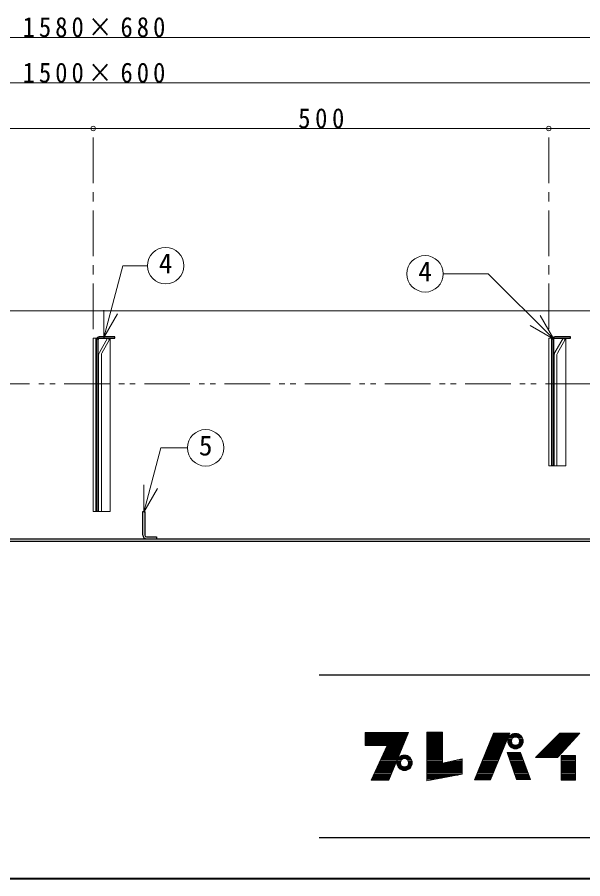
# Model space of a CAD drawing. Units: millimetres at full size, sheet at 1:10; details may follow other scales. Extents: x -2125 to 1925, y -1405 to 1405.
# Drawn here: x -431 to 190, y -1405 to -460 of the extents above; entities that cross this region are included whole.
import ezdxf
from ezdxf.enums import TextEntityAlignment as Align

# ---------------------------------------------------------------- set-up
doc = ezdxf.new("R2010")
doc.units = ezdxf.units.MM
doc.header["$LTSCALE"] = 10
doc.header["$PDMODE"] = 32
doc.header["$PDSIZE"] = 5
doc.linetypes.add('CHAIN1', pattern=[8, 5, -1, 1, -1])
doc.linetypes.add('DOUBLE_CHAIN1', pattern=[8.8, 5, -1, 0.6, -0.6, 0.6, -1])
doc.layers.add('0-A', color=4, linetype='Continuous', lineweight=9)
doc.styles.add('ＭＳ ゴシック', font='')
doc.styles.get('ＭＳ ゴシック').set_extended_font_data('MS Gothic')

msp = doc.modelspace()

# ---------------------------------------------------------------- linework, layer by layer
at = {"layer": '0-A'}
for p, q in [((-1137.8, -481.98), (442.2, -481.98)), ((402.2, -531.98), (-1097.8, -531.98)), ((-847.8, -581.98), (-347.8, -581.98)), ((-347.8, -581.98), (152.2, -581.98)), ((152.2, -581.98), (402.2, -581.98)), ((408.2, -781.98), (-1094.8, -781.98)), ((-344.8, -811.98), (-343.64, -811.98)), ((-329.05, -811.98), (-329.05, -1001.98)), ((155.2, -811.98), (156.36, -811.98)), ((170.95, -811.98), (170.95, -951.98)), ((155.2, -951.98), (155.95, -951.98)), ((158.2, -951.98), (157.45, -951.98)), ((161.2, -951.98), (170.95, -951.98)), ((-344.8, -1001.98), (-344.05, -1001.98)), ((-341.8, -1001.98), (-342.55, -1001.98)), ((-338.8, -1001.98), (-329.05, -1001.98))]:
    msp.add_line(p, q, dxfattribs=at)
at = {"layer": '0-A', "linetype": 'CHAIN1'}
for p, q in [((-347.8, -801.98), (-347.8, -581.98)), ((152.2, -801.98), (152.2, -581.98))]:
    msp.add_line(p, q, dxfattribs=at)
at = {"layer": '0-A', "color": 7, "lineweight": 18}
for p, q in [((-336.27, -811.07), (-315.21, -732.46)), ((-315.21, -732.46), (-288.31, -732.46)), ((36.48, -741.39), (85.78, -741.39)), ((157.62, -813.23), (85.78, -741.39)), ((-336.27, -811.07), (-336.27, -781.07)), ((-336.27, -811.07), (-321.27, -785.09)), ((157.62, -813.23), (142.62, -787.25)), ((157.62, -813.23), (131.64, -798.23)), ((-347.8, -811.98), (-344.8, -811.98)), ((-347.8, -1001.98), (-347.8, -811.98)), ((-344.8, -811.98), (-344.8, -1001.98)), ((-340.99, -827.59), (-331.98, -811.98)), ((152.2, -811.98), (155.2, -811.98)), ((152.2, -951.98), (152.2, -811.98)), ((155.2, -811.98), (155.2, -951.98)), ((159.01, -827.59), (168.02, -811.98)), ((-341.8, -1001.98), (-341.8, -830.59)), ((-338.8, -829.79), (-338.8, -1001.98)), ((158.2, -951.98), (158.2, -830.59)), ((161.2, -829.79), (161.2, -951.98)), ((-292.33, -1002.77), (-273.44, -932.25)), ((-273.44, -932.25), (-244.36, -932.25)), ((155.2, -951.98), (152.2, -951.98)), ((158.2, -951.98), (161.2, -951.98)), ((-292.33, -1002.77), (-292.33, -972.77)), ((-292.33, -1002.77), (-277.33, -976.79)), ((-344.8, -1001.98), (-347.8, -1001.98)), ((-341.8, -1001.98), (-338.8, -1001.98)), ((-49.37, -1245.18), (-1.96, -1245.18)), ((-49.37, -1245.6), (-2.13, -1245.6)), ((-49.37, -1246.23), (-2.39, -1246.23)), ((-49.37, -1246.86), (-2.65, -1246.86)), ((-49.37, -1247.49), (-2.91, -1247.49)), ((-23.33, -1296.84), (-1.7, -1244.55)), ((18.25, -1244.34), (18.25, -1297.47)), ((35.68, -1244.34), (18.25, -1244.34)), ((18.25, -1245.18), (35.68, -1245.18)), ((18.25, -1245.6), (35.68, -1245.6)), ((18.25, -1246.23), (35.68, -1246.23)), ((18.25, -1246.86), (35.68, -1246.86)), ((18.25, -1247.49), (35.68, -1247.49)), ((91.54, -1245.39), (70.54, -1296.42)), ((88.39, -1296.42), (109.6, -1245.39)), ((90.68, -1247.49), (108.73, -1247.49)), ((90.94, -1246.86), (108.97, -1246.86)), ((91.2, -1246.23), (109.25, -1246.23)), ((91.54, -1245.39), (109.6, -1245.39)), ((110.77, -1247.07), (120.61, -1247.07)), ((112.25, -1246.23), (119.14, -1246.23)), ((161.89, -1271.85), (186.46, -1245.39)), ((162.1, -1247.49), (184.51, -1247.49)), ((162.73, -1246.86), (185.1, -1246.86)), ((163.36, -1246.23), (185.68, -1246.23)), ((-49.37, -1248.33), (-3.26, -1248.33)), ((-3.52, -1248.96), (-49.37, -1248.96)), ((-49.37, -1249.59), (-3.78, -1249.59)), ((-49.37, -1250.22), (-4.04, -1250.22)), ((-49.37, -1250.85), (-4.3, -1250.85)), ((-49.37, -1251.48), (-4.56, -1251.48)), ((-49.37, -1251.9), (-4.74, -1251.9)), ((-49.37, -1252.74), (-5.09, -1252.74)), ((-49.37, -1253.37), (-5.35, -1253.37)), ((-49.37, -1254), (-5.61, -1254)), ((-49.37, -1254.63), (-5.87, -1254.63)), ((-49.37, -1255.26), (-6.13, -1255.26)), ((-49.37, -1255.89), (-6.39, -1255.89)), ((-49.37, -1256.52), (-6.65, -1256.52)), ((18.25, -1248.33), (35.68, -1248.33)), ((18.25, -1248.96), (35.68, -1248.96)), ((18.25, -1249.59), (35.68, -1249.59)), ((18.25, -1250.22), (35.68, -1250.22)), ((18.25, -1250.85), (35.68, -1250.85)), ((18.25, -1251.48), (35.68, -1251.48)), ((18.25, -1251.9), (35.68, -1251.9)), ((18.25, -1252.74), (35.68, -1252.74)), ((18.25, -1253.37), (35.68, -1253.37)), ((18.25, -1254), (35.68, -1254)), ((18.25, -1254.63), (35.68, -1254.63)), ((18.25, -1255.26), (35.68, -1255.26)), ((18.25, -1255.89), (35.68, -1255.89)), ((18.25, -1256.52), (35.68, -1256.52)), ((86.96, -1256.52), (104.98, -1256.52)), ((87.22, -1255.89), (105.24, -1255.89)), ((87.48, -1255.26), (105.5, -1255.26)), ((87.76, -1254.63), (105.76, -1254.63)), ((88, -1254), (106.02, -1254)), ((88.26, -1253.37), (106.29, -1253.37)), ((88.52, -1252.74), (106.55, -1252.74)), ((88.86, -1251.9), (106.9, -1251.9)), ((89.04, -1251.48), (107.07, -1251.48)), ((89.3, -1250.85), (107.33, -1250.85)), ((89.55, -1250.22), (107.59, -1250.22)), ((89.81, -1249.59), (107.86, -1249.59)), ((90.07, -1248.96), (108.12, -1248.96)), ((90.33, -1248.33), (108.38, -1248.33)), ((107.19, -1254), (111.19, -1254)), ((107.23, -1253.16), (111.27, -1253.16)), ((107.26, -1255.05), (111.32, -1255.05)), ((107.41, -1252.11), (111.61, -1252.11)), ((107.46, -1256.1), (111.71, -1256.1)), ((107.8, -1250.85), (112.48, -1250.85)), ((108.19, -1250.01), (113.61, -1250.01)), ((108.85, -1248.96), (122.54, -1248.96)), ((109.55, -1248.12), (121.83, -1248.12)), ((123.2, -1250.01), (117.77, -1250.01)), ((123.59, -1250.85), (118.91, -1250.85)), ((123.93, -1256.1), (119.67, -1256.1)), ((123.98, -1252.11), (119.78, -1252.11)), ((124.13, -1255.05), (120.07, -1255.05)), ((124.15, -1253.16), (120.11, -1253.16)), ((120.19, -1254), (124.19, -1254)), ((153.07, -1256.52), (176.13, -1256.52)), ((153.7, -1255.89), (176.71, -1255.89)), ((154.33, -1255.26), (177.3, -1255.26)), ((154.96, -1254.63), (177.88, -1254.63)), ((155.59, -1254), (178.47, -1254)), ((156.22, -1253.37), (179.11, -1253.37)), ((156.85, -1252.74), (179.64, -1252.74)), ((157.69, -1251.9), (180.42, -1251.9)), ((158.11, -1251.48), (180.81, -1251.48)), ((158.74, -1250.85), (181.39, -1250.85)), ((159.37, -1250.22), (181.98, -1250.22)), ((160, -1249.59), (182.56, -1249.59)), ((160.63, -1248.96), (183.15, -1248.96)), ((161.26, -1248.33), (183.73, -1248.33)), ((-49.37, -1257.15), (-6.91, -1257.15)), ((-49.37, -1257.78), (-7.17, -1257.78)), ((-25.01, -1258.62), (-49.37, -1258.62)), ((-42.65, -1296.84), (-25.01, -1258.62)), ((-10.56, -1265.97), (-28.4, -1265.97)), ((-10.21, -1265.13), (-27.95, -1265.13)), ((-27.53, -1264.08), (-9.78, -1264.08)), ((-9.43, -1263.24), (-27.14, -1263.24)), ((-8.99, -1262.19), (-26.66, -1262.19)), ((-8.73, -1261.56), (-26.36, -1261.56)), ((-8.39, -1260.72), (-25.98, -1260.72)), ((-8.13, -1260.09), (-25.69, -1260.09)), ((-7.78, -1259.25), (-25.3, -1259.25)), ((-7.52, -1258.62), (-25.01, -1258.62)), ((18.25, -1257.15), (35.68, -1257.15)), ((18.25, -1257.78), (35.68, -1257.78)), ((18.25, -1258.62), (35.68, -1258.62)), ((18.25, -1259.25), (35.68, -1259.25)), ((18.25, -1260.09), (35.68, -1260.09)), ((18.25, -1260.72), (35.68, -1260.72)), ((18.25, -1261.56), (35.68, -1261.56)), ((18.25, -1262.19), (35.68, -1262.19)), ((18.25, -1263.24), (35.68, -1263.24)), ((18.25, -1264.08), (35.68, -1264.08)), ((18.25, -1265.13), (35.68, -1265.13)), ((18.25, -1265.97), (35.68, -1265.97)), ((83.07, -1265.97), (101.05, -1265.97)), ((83.42, -1265.13), (101.4, -1265.13)), ((83.85, -1264.08), (101.83, -1264.08)), ((84.2, -1263.24), (102.18, -1263.24)), ((84.63, -1262.19), (102.62, -1262.19)), ((84.89, -1261.56), (102.88, -1261.56)), ((85.23, -1260.72), (103.23, -1260.72)), ((85.49, -1260.09), (103.49, -1260.09)), ((85.84, -1259.25), (103.84, -1259.25)), ((86.1, -1258.62), (104.1, -1258.62)), ((86.44, -1257.78), (104.45, -1257.78)), ((86.7, -1257.15), (104.71, -1257.15)), ((107.8, -1257.15), (112.48, -1257.15)), ((108.3, -1258.2), (114.08, -1258.2)), ((109.01, -1259.25), (122.38, -1259.25)), ((109.76, -1260.09), (121.62, -1260.09)), ((111.42, -1261.35), (119.96, -1261.35)), ((113.42, -1262.19), (117.97, -1262.19)), ((123.08, -1258.2), (117.31, -1258.2)), ((123.59, -1257.15), (118.91, -1257.15)), ((143.62, -1265.97), (167.35, -1265.97)), ((144.46, -1265.13), (168.13, -1265.13)), ((145.51, -1264.08), (169.11, -1264.08)), ((146.35, -1263.24), (169.89, -1263.24)), ((147.4, -1262.19), (170.86, -1262.19)), ((148.03, -1261.56), (171.45, -1261.56)), ((148.87, -1260.72), (172.23, -1260.72)), ((149.5, -1260.09), (172.81, -1260.09)), ((150.34, -1259.25), (173.59, -1259.25)), ((150.97, -1258.62), (174.18, -1258.62)), ((151.81, -1257.78), (174.96, -1257.78)), ((152.44, -1257.15), (175.54, -1257.15)), ((-14.64, -1275.84), (-32.96, -1275.84)), ((-14.12, -1274.58), (-32.37, -1274.58)), ((-13.69, -1273.53), (-31.89, -1273.53)), ((-13.34, -1272.69), (-31.5, -1272.69)), ((-12.9, -1271.64), (-31.02, -1271.64)), ((-30.63, -1270.8), (-12.56, -1270.8)), ((-12.12, -1269.75), (-30.14, -1269.75)), ((-11.69, -1268.7), (-29.66, -1268.7)), ((-11.34, -1267.86), (-29.27, -1267.86)), ((-28.79, -1266.81), (-10.91, -1266.81)), ((-14.39, -1275.84), (-10.19, -1275.84)), ((-14, -1274.58), (-9.32, -1274.58)), ((-13.5, -1273.53), (-7.72, -1273.53)), ((-12.95, -1272.69), (0.74, -1272.69)), ((-12.04, -1271.64), (-0.18, -1271.64)), ((-11.03, -1270.8), (-1.19, -1270.8)), ((-9.04, -1269.75), (-3.18, -1269.75)), ((1.28, -1273.53), (-4.49, -1273.53)), ((1.79, -1274.58), (-2.89, -1274.58)), ((2.18, -1275.84), (-2.02, -1275.84)), ((18.25, -1266.81), (35.68, -1266.81)), ((18.25, -1267.86), (35.68, -1267.86)), ((18.25, -1268.7), (35.68, -1268.7)), ((18.25, -1269.75), (35.68, -1269.75)), ((18.25, -1270.8), (35.68, -1270.8)), ((18.25, -1271.64), (35.68, -1271.64)), ((18.25, -1272.69), (35.68, -1272.69)), ((18.25, -1273.53), (35.68, -1273.53)), ((18.25, -1274.58), (35.68, -1274.58)), ((18.25, -1275.84), (35.68, -1275.84)), ((57.31, -1275.84), (46.03, -1275.84)), ((57.31, -1274.58), (51.67, -1274.58)), ((79.01, -1275.84), (96.95, -1275.84)), ((79.53, -1274.58), (97.47, -1274.58)), ((79.96, -1273.53), (97.91, -1273.53)), ((80.31, -1272.69), (98.26, -1272.69)), ((80.74, -1271.64), (98.69, -1271.64)), ((81.09, -1270.8), (99.04, -1270.8)), ((81.52, -1269.75), (99.48, -1269.75)), ((81.95, -1268.7), (99.91, -1268.7)), ((82.3, -1267.86), (100.26, -1267.86)), ((82.72, -1266.81), (100.7, -1266.81)), ((106.53, -1266.81), (121.23, -1266.81)), ((106.89, -1267.86), (121.62, -1267.86)), ((107.18, -1268.7), (121.93, -1268.7)), ((107.55, -1269.75), (122.31, -1269.75)), ((107.91, -1270.8), (122.7, -1270.8)), ((108.2, -1271.64), (123.01, -1271.64)), ((108.57, -1272.69), (123.4, -1272.69)), ((108.86, -1273.53), (123.71, -1273.53)), ((109.23, -1274.58), (124.1, -1274.58)), ((109.66, -1275.84), (124.56, -1275.84)), ((132.07, -1296.21), (121.15, -1266.6)), ((137.74, -1271.85), (161.89, -1271.85)), ((138.79, -1270.8), (162.87, -1270.8)), ((139.84, -1269.75), (163.84, -1269.75)), ((140.89, -1268.7), (164.82, -1268.7)), ((141.73, -1267.86), (165.6, -1267.86)), ((142.78, -1266.81), (166.57, -1266.81)), ((165.67, -1270.8), (181.63, -1270.8)), ((165.67, -1271.64), (181.63, -1271.64)), ((165.67, -1272.69), (181.63, -1272.69)), ((165.67, -1273.53), (181.63, -1273.53)), ((165.67, -1274.58), (181.63, -1274.58)), ((165.67, -1275.84), (181.63, -1275.84)), ((-18.38, -1284.87), (-37.12, -1284.87)), ((-17.94, -1283.82), (-36.64, -1283.82)), ((-17.59, -1282.98), (-36.25, -1282.98)), ((-17.16, -1281.93), (-35.77, -1281.93)), ((-16.73, -1280.88), (-35.28, -1280.88)), ((-16.2, -1279.62), (-34.67, -1279.62)), ((-15.86, -1278.78), (-34.31, -1278.78)), ((-15.42, -1277.73), (-33.83, -1277.73)), ((-33.44, -1276.89), (-15.08, -1276.89)), ((-14.61, -1277.73), (-10.61, -1277.73)), ((-14.57, -1276.89), (-10.53, -1276.89)), ((-14.54, -1278.78), (-10.48, -1278.78)), ((-14.39, -1279.62), (-10.19, -1279.62)), ((-14, -1280.88), (-9.32, -1280.88)), ((-13.5, -1281.93), (-7.72, -1281.93)), ((-12.79, -1282.98), (0.58, -1282.98)), ((-12.04, -1283.82), (-0.18, -1283.82)), ((-10.72, -1284.87), (-1.5, -1284.87)), ((1.28, -1281.93), (-4.49, -1281.93)), ((1.79, -1280.88), (-2.89, -1280.88)), ((2.18, -1279.62), (-2.02, -1279.62)), ((2.33, -1278.78), (-1.73, -1278.78)), ((2.35, -1276.89), (-1.69, -1276.89)), ((-1.61, -1277.73), (2.39, -1277.73)), ((18.25, -1276.89), (35.68, -1276.89)), ((18.25, -1277.73), (35.68, -1277.73)), ((18.25, -1278.78), (57.31, -1278.78)), ((18.25, -1279.62), (57.31, -1279.62)), ((18.25, -1280.88), (57.31, -1280.88)), ((18.25, -1281.93), (57.31, -1281.93)), ((18.25, -1282.98), (57.31, -1282.98)), ((18.25, -1283.82), (57.31, -1283.82)), ((18.25, -1284.87), (57.31, -1284.87)), ((57.31, -1277.73), (37.56, -1277.73)), ((57.31, -1276.89), (41.32, -1276.89)), ((75.3, -1284.87), (93.19, -1284.87)), ((75.73, -1283.82), (93.63, -1283.82)), ((76.07, -1282.98), (93.98, -1282.98)), ((76.51, -1281.93), (94.41, -1281.93)), ((76.94, -1280.88), (94.85, -1280.88)), ((77.46, -1279.62), (95.38, -1279.62)), ((77.8, -1278.78), (95.72, -1278.78)), ((78.23, -1277.73), (96.16, -1277.73)), ((78.58, -1276.89), (96.51, -1276.89)), ((110.03, -1276.89), (124.95, -1276.89)), ((110.32, -1277.73), (125.26, -1277.73)), ((110.69, -1278.78), (125.64, -1278.78)), ((110.98, -1279.62), (125.95, -1279.62)), ((111.41, -1280.88), (126.42, -1280.88)), ((111.78, -1281.93), (126.81, -1281.93)), ((112.12, -1282.98), (127.19, -1282.98)), ((112.44, -1283.82), (127.5, -1283.82)), ((112.8, -1284.87), (127.89, -1284.87)), ((165.67, -1276.89), (181.63, -1276.89)), ((165.67, -1277.73), (181.63, -1277.73)), ((165.67, -1278.78), (181.63, -1278.78)), ((165.67, -1279.62), (181.63, -1279.62)), ((165.67, -1280.88), (181.63, -1280.88)), ((165.67, -1281.93), (181.63, -1281.93)), ((165.67, -1282.98), (181.63, -1282.98)), ((165.67, -1283.82), (181.63, -1283.82)), ((165.67, -1284.87), (181.63, -1284.87)), ((-22.37, -1294.53), (-41.58, -1294.53)), ((-21.94, -1293.48), (-41.1, -1293.48)), ((-21.5, -1292.43), (-40.61, -1292.43)), ((-20.98, -1291.17), (-40.03, -1291.17)), ((-20.55, -1290.12), (-39.55, -1290.12)), ((-20.03, -1288.86), (-38.96, -1288.86)), ((-19.68, -1288.02), (-38.58, -1288.02)), ((-19.24, -1286.97), (-38.09, -1286.97)), ((-18.81, -1285.92), (-37.61, -1285.92)), ((-8.38, -1285.92), (-3.83, -1285.92)), ((18.25, -1285.92), (57.31, -1285.92)), ((18.25, -1286.97), (57.31, -1286.97)), ((18.25, -1288.02), (57.31, -1288.02)), ((18.25, -1288.86), (57.31, -1288.86)), ((18.25, -1290.12), (57.31, -1290.12)), ((18.25, -1291.17), (52.72, -1291.17)), ((18.25, -1292.43), (45.82, -1292.43)), ((18.25, -1293.48), (40.08, -1293.48)), ((18.25, -1294.53), (34.34, -1294.53)), ((71.32, -1294.53), (89.18, -1294.53)), ((71.75, -1293.48), (89.61, -1293.48)), ((72.18, -1292.43), (90.05, -1292.43)), ((72.7, -1291.17), (90.57, -1291.17)), ((73.13, -1290.12), (91.01, -1290.12)), ((73.65, -1288.86), (91.53, -1288.86)), ((74, -1288.02), (91.88, -1288.02)), ((74.43, -1286.97), (92.32, -1286.97)), ((74.86, -1285.92), (92.76, -1285.92)), ((113.17, -1285.92), (128.28, -1285.92)), ((113.53, -1286.97), (128.66, -1286.97)), ((113.9, -1288.02), (129.05, -1288.02)), ((114.19, -1288.86), (129.36, -1288.86)), ((114.63, -1290.12), (129.83, -1290.12)), ((115.06, -1291.17), (130.21, -1291.17)), ((115.43, -1292.43), (130.68, -1292.43)), ((115.79, -1293.48), (131.07, -1293.48)), ((116.16, -1294.53), (131.45, -1294.53)), ((165.67, -1285.92), (181.63, -1285.92)), ((165.67, -1286.97), (181.63, -1286.97)), ((165.67, -1288.02), (181.63, -1288.02)), ((165.67, -1288.86), (181.63, -1288.86)), ((165.67, -1290.12), (181.63, -1290.12)), ((165.67, -1291.17), (181.63, -1291.17)), ((165.67, -1292.43), (181.63, -1292.43)), ((165.67, -1293.48), (181.63, -1293.48)), ((165.67, -1294.53), (181.63, -1294.53)), ((-42.65, -1296.84), (-23.33, -1296.84)), ((-22.89, -1295.79), (-42.16, -1295.79)), ((18.25, -1295.79), (27.44, -1295.79)), ((88.39, -1296.42), (70.54, -1296.42)), ((70.8, -1295.79), (88.65, -1295.79)), ((116.6, -1295.79), (131.92, -1295.79)), ((116.74, -1296.21), (132.07, -1296.21)), ((165.67, -1295.79), (181.63, -1295.79))]:
    msp.add_line(p, q, dxfattribs=at)
at = {"layer": '0-A', "color": 5, "lineweight": 25}
for p, q in [((-341.11, -811.98), (-324.05, -811.98)), ((-324.05, -810.48), (-341.05, -810.48)), ((-324.05, -811.98), (-324.05, -810.48)), ((158.89, -811.98), (175.95, -811.98)), ((175.95, -810.48), (158.95, -810.48)), ((175.95, -811.98), (175.95, -810.48)), ((-344.05, -1001.98), (-344.05, -813.48)), ((-342.55, -813.48), (-342.55, -1001.98)), ((155.95, -951.98), (155.95, -813.48)), ((157.45, -813.48), (157.45, -951.98)), ((157.45, -951.98), (155.95, -951.98)), ((-342.55, -1001.98), (-344.05, -1001.98)), ((-289.3, -1029.98), (-278.3, -1029.98)), ((-278.3, -1029.98), (-278.3, -1031.98)), ((-1100.8, -1031.98), (405.2, -1031.98)), ((405.2, -1034.98), (-1100.8, -1034.98))]:
    msp.add_line(p, q, dxfattribs=at)
at = {"layer": '0-A', "linetype": 'DOUBLE_CHAIN1'}
msp.add_line((-1083.55, -861.98), (237.2, -861.98), dxfattribs=at)
at = {"layer": '0-A', "color": 6, "lineweight": 25}
for p, q in [((-99.8, -1181.41), (1880.2, -1181.41)), ((1880.2, -1359.98), (-99.8, -1359.98))]:
    msp.add_line(p, q, dxfattribs=at)
at = {"layer": '0-A', "color": 1, "lineweight": 40}
msp.add_line((1925.2, -1404.98), (-2124.8, -1404.98), dxfattribs=at)
at = {"layer": '0-A', "color": 7, "lineweight": 18}
for points in [[(-331.98, -811.98), (-329.73, -813.28), (-338.39, -828.29)], [(168.02, -811.98), (170.27, -813.28), (161.61, -828.29)], [(-49.37, -1258.62), (-49.37, -1244.55), (-1.7, -1244.55)], [(18.25, -1297.47), (57.31, -1290.33), (57.31, -1273.32), (35.68, -1278.15), (35.68, -1244.34)], [(137.74, -1271.85), (164.2, -1245.39), (186.46, -1245.39)], [(116.74, -1296.21), (106.45, -1266.6), (121.15, -1266.6)]]:
    msp.add_lwpolyline(points, dxfattribs=at)
at = {"layer": '0-A', "color": 5, "lineweight": 25}
msp.add_lwpolyline([(-293.3, -1027.98), (-293.3, -1001.98), (-291.3, -1001.98), (-291.3, -1027.98)], dxfattribs=at)
at = {"layer": '0-A', "color": 7, "lineweight": 18}
msp.add_lwpolyline([(165.67, -1269.75), (165.67, -1296.84), (181.63, -1296.84), (181.63, -1269.75)], close=True, dxfattribs=at)
for centre, radius in [((-268.31, -732.46), 20), ((16.48, -741.39), 20), ((-224.36, -932.25), 20), ((115.69, -1254), 8.5), ((115.69, -1254), 4.5), ((-6.11, -1277.73), 8.5), ((-6.11, -1277.73), 4.5)]:
    msp.add_circle(centre, radius, dxfattribs=at)
at = {"layer": '0-A', "color": 5, "lineweight": 25}
for centre, radius, start, end in [((-341.05, -813.48), 3, 92.27697, 180), ((-341.05, -813.48), 1.5, 92.27697, 180), ((158.95, -813.48), 3, 92.27697, 180), ((158.95, -813.48), 1.5, 92.27697, 180), ((-289.3, -1027.98), 4, 180, 270), ((-289.3, -1027.98), 2, 180, 270)]:
    msp.add_arc(centre, radius, start, end, dxfattribs=at)
at = {"layer": '0-A', "color": 7, "lineweight": 18}
for centre, radius, start, end in [((-341.05, -813.48), 3, 90, 92.27697), ((158.95, -813.48), 3, 90, 92.27697), ((-335.8, -830.59), 6, 150, 180), ((-335.8, -829.79), 3, 150, 180), ((164.2, -830.59), 6, 150, 180), ((164.2, -829.79), 3, 150, 180)]:
    msp.add_arc(centre, radius, start, end, dxfattribs=at)
at = {"layer": '0-A'}
for p in [(-347.8, -581.98), (152.2, -581.98)]:
    msp.add_point(p, dxfattribs=at)

# ---------------------------------------------------------------- texts
at = {"layer": '0-A', "color": 7, "style": 'ＭＳ ゴシック'}
for s, p in [('4', (-275.81, -747.46)), ('4', (8.98, -756.39)), ('5', (-231.86, -947.25))]:
    msp.add_text(s, height=21.99, dxfattribs=at).set_placement(p, align=Align.BOTTOM_LEFT)
at = {"layer": '0-A', "color": 7, "char_height": 21.99, "attachment_point": 7, "style": 'ＭＳ ゴシック'}
for s, insert in [('\\T1.33;\\W0.9;1580×680', (-425.3, -481.98)), ('\\T1.33;\\W0.9;1500×600', (-425.3, -531.98)), ('\\T1.38;\\W0.9;500', (-122.8, -581.98))]:
    msp.add_mtext(s, dxfattribs=dict(at, insert=insert))

doc.saveas('drawing.dxf')
